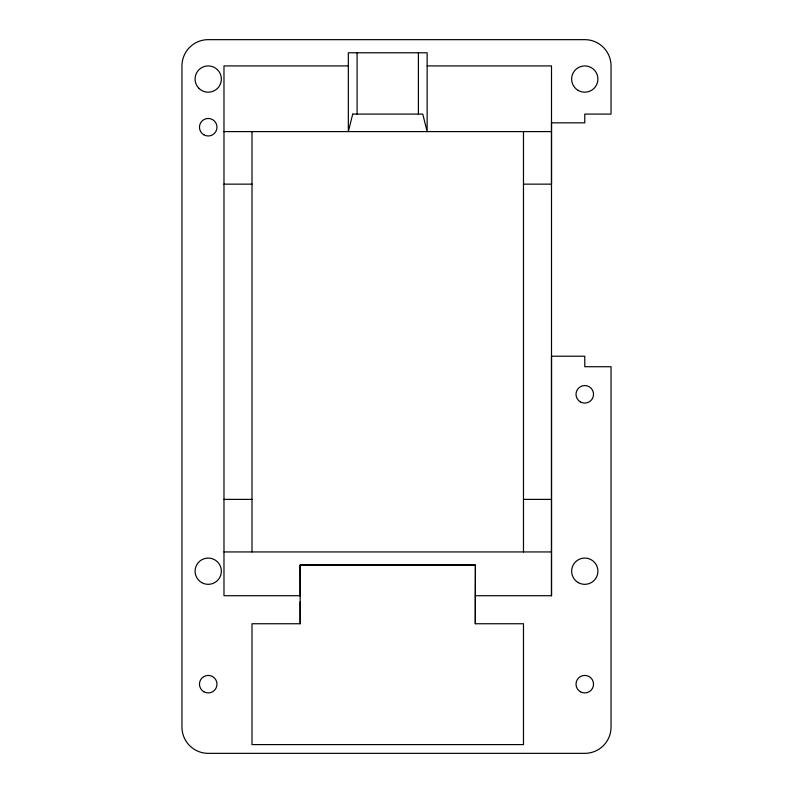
<?xml version="1.0" encoding="UTF-8"?>
<svg xmlns="http://www.w3.org/2000/svg" width="793" height="793" viewBox="0 0 793 793"><rect width="100%" height="100%" fill="white"/><g stroke="black" fill="none" stroke-linecap="round" stroke-linejoin="round"><path stroke-width="1.19" d="M523.479 551.938L523.479 131.598M475.314 595.721L475.413 565.072L300.111 565.072L300.17 623.744L252.005 623.744L252.005 744.597L523.479 744.597L523.479 623.744L475.314 623.744L475.314 595.721L551.502 595.721L551.502 356.216L584.778 356.216L584.778 366.723L611.046 366.723L611.046 727.082A26.268 26.268 0 0 1 584.778 753.35L208.222 753.35A26.268 26.268 0 0 1 181.954 727.082L181.954 65.918A26.268 26.268 0 0 1 208.222 39.65L584.778 39.65A26.268 26.268 0 0 1 611.046 65.918L611.046 114.083L584.778 114.083L584.778 122.846L551.502 122.846L551.502 184.145L523.479 184.145M475.314 623.744L475.413 565.072L300.111 565.072L300.141 595.632M348.335 65.918L223.983 65.918L223.983 595.721L300.17 595.721M427.149 65.918L551.502 65.918L551.502 595.721M223.983 131.598L551.502 131.598M223.983 184.145L252.005 184.145M223.983 499.392L252.005 499.392M523.479 499.392L551.502 499.392M223.983 551.938L551.502 551.938M300.151 601.748L300.17 623.744M418.397 52.784L418.397 114.083M357.098 52.784L357.098 114.083M252.005 131.598L252.005 551.938M352.716 114.083L348.335 131.598L348.335 52.784L427.149 52.784L427.149 131.598L422.768 114.083L352.716 114.083M578.206 582.577A13.134 13.134 0 0 0 597.912 571.208A13.134 13.134 0 0 0 578.206 559.828A13.134 13.134 0 0 0 578.206 582.577M198.934 88.35A13.134 13.134 0 0 0 220.91 82.452A13.134 13.134 0 0 0 204.822 66.364A13.134 13.134 0 0 0 198.934 88.35M201.66 582.577A13.134 13.134 0 0 0 221.356 571.208A13.134 13.134 0 0 0 201.66 559.828A13.134 13.134 0 0 0 201.66 582.577M578.206 90.432A13.134 13.134 0 0 0 597.912 79.052A13.134 13.134 0 0 0 578.206 67.683A13.134 13.134 0 0 0 578.206 90.432M580.397 401.892A8.753 8.753 0 0 0 593.531 394.309A8.753 8.753 0 0 0 580.397 386.726A8.753 8.753 0 0 0 580.397 401.892M580.397 691.754A8.753 8.753 0 0 0 593.531 684.171A8.753 8.753 0 0 0 580.397 676.588A8.753 8.753 0 0 0 580.397 691.754M203.841 691.754A8.753 8.753 0 0 0 216.985 684.171A8.753 8.753 0 0 0 203.841 676.588A8.753 8.753 0 0 0 203.841 691.754M203.841 134.8A8.753 8.753 0 0 0 216.985 127.217A8.753 8.753 0 0 0 203.841 119.634A8.753 8.753 0 0 0 203.841 134.8"/></g></svg>
